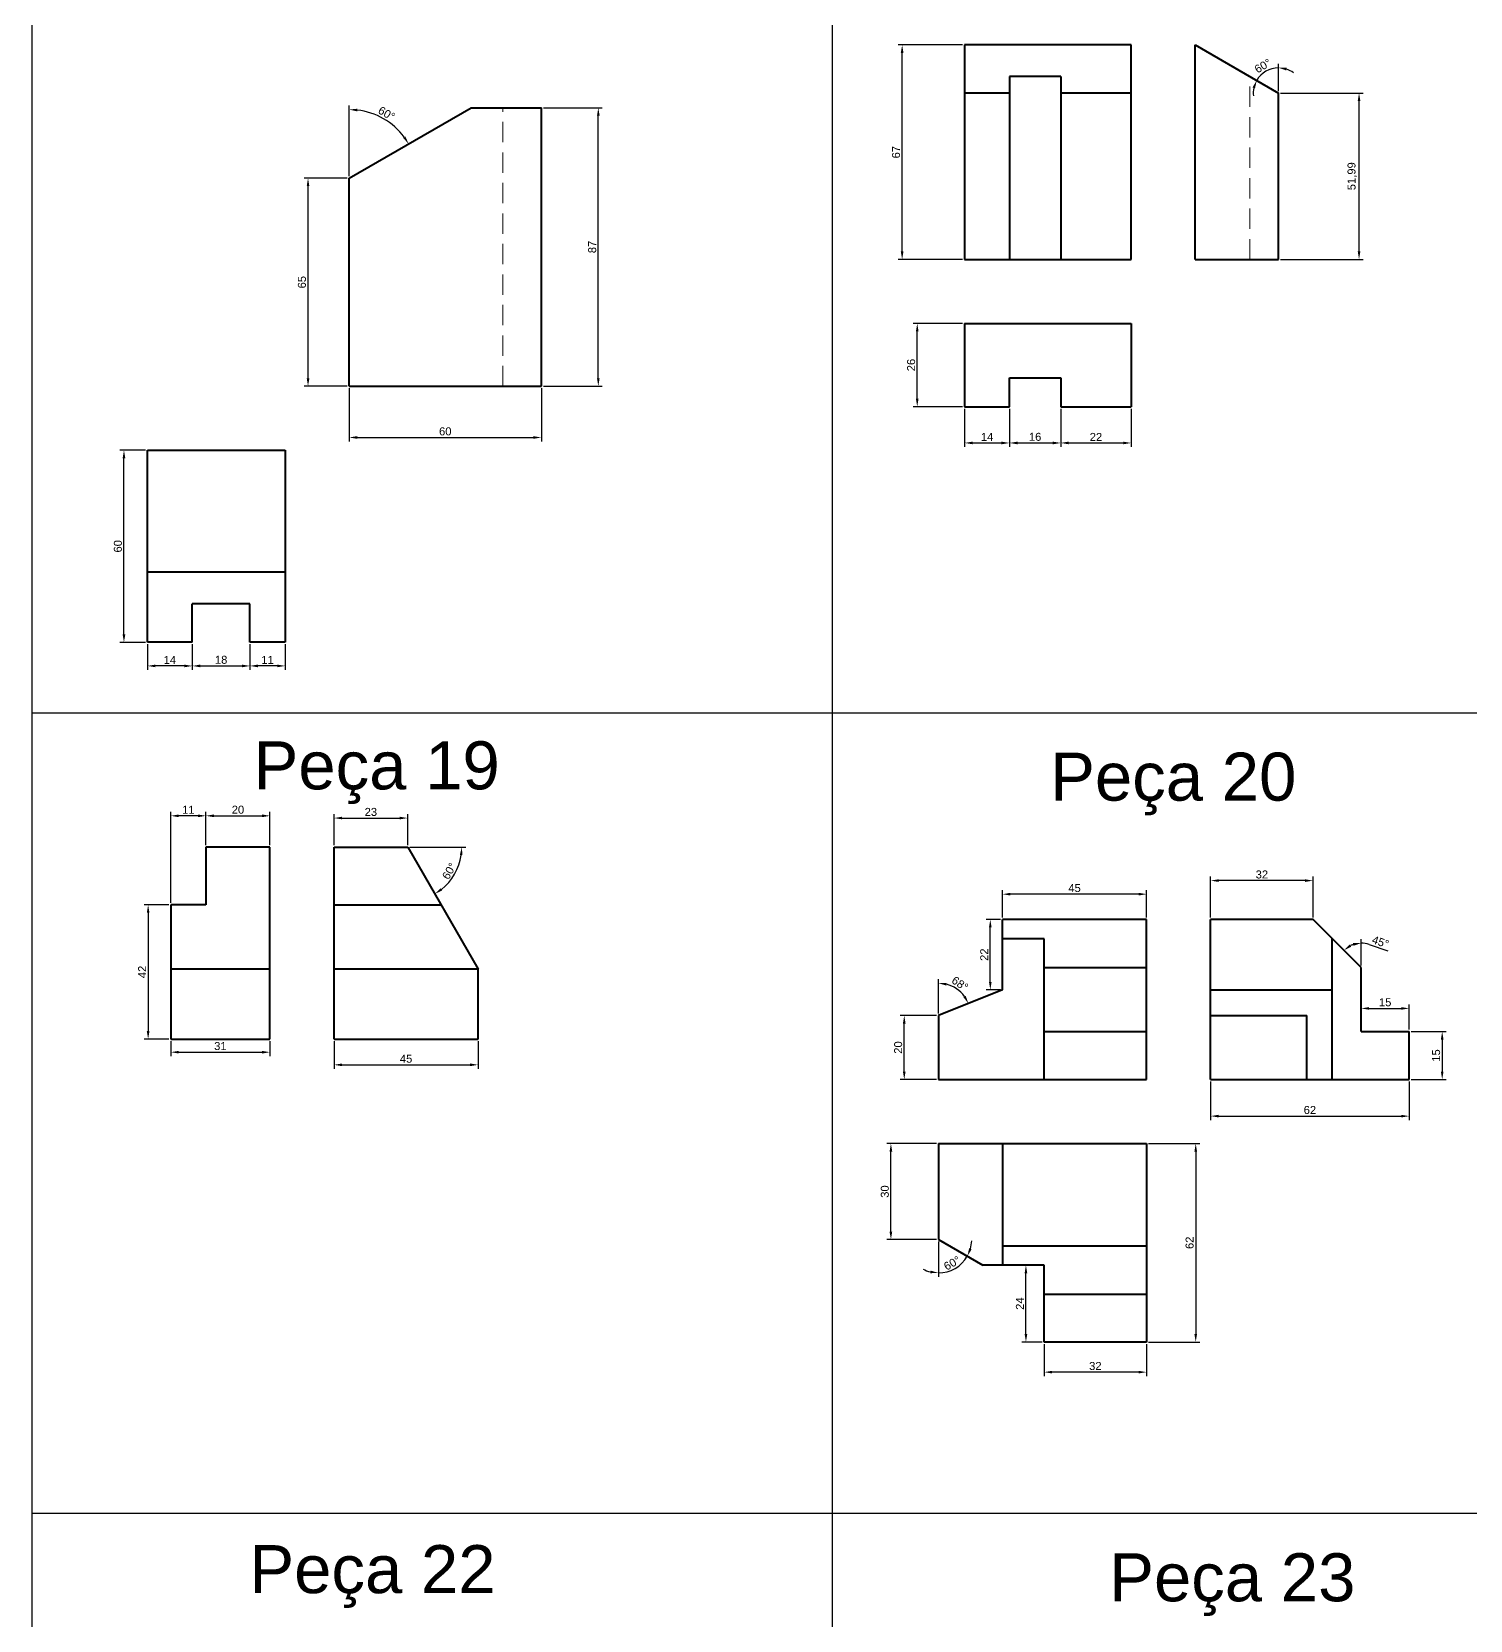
# Model space of a CAD drawing. Header units: millimetres. Extents: x 4747 to 5497, y -1036 to 2514.
# Drawn here: x 4747.5 to 5196.7, y 730.3 to 1226.5 of the extents above; entities that cross this region are included whole.
import ezdxf

# ---------------------------------------------------------------- set-up
doc = ezdxf.new("R2010")
doc.units = ezdxf.units.MM
doc.linetypes.add('DASHED2', pattern=[9.525, 6.35, -3.175])
doc.layers.add('Cotas', color=6, linetype='Continuous', lineweight=20)
doc.layers.add('Outline', color=7, linetype='Continuous', lineweight=40)
doc.layers.add('Linha Tracejada', color=131, linetype='DASHED2', lineweight=20, plot=False)
doc.styles.get("Standard").update_dxf_attribs({"font": 'arial.ttf'})
doc.dimstyles.new('ISO-25', dxfattribs={"dimtxt": 2.5, "dimasz": 2.5, "dimexe": 1.25, "dimexo": 0.625, "dimtad": 1, "dimtxsty": 'Standard', "dimcen": 2.5, "dimadec": 0, "dimazin": 0, "dimtfac": 1, "dimtmove": 0, "dimatfit": 3, "dimfxl": 1, "dimarcsym": 0})

# ---------------------------------------------------------------- blocks, each defined once
blk = doc.blocks.new('*D147')
at = {"layer": 'Cotas', "color": 0, "lineweight": -2, "transparency": 16777216}
for p, q in [((4846.61, 1115.15), (4846.61, 1098.51)), ((4906.61, 1115.15), (4906.61, 1098.51)), ((4849.11, 1099.76), (4904.11, 1099.76))]:
    blk.add_line(p, q, dxfattribs=at)
at = {"layer": 'Cotas', "color": 0, "transparency": 16777216}
for points in [[(4849.11, 1100.18), (4849.11, 1099.35), (4846.61, 1099.76)], [(4904.11, 1100.18), (4904.11, 1099.35), (4906.61, 1099.76)]]:
    blk.add_solid(points, dxfattribs=at)
at = {"layer": 'Defpoints', "color": 0, "transparency": 16777216}
for p in [(4846.61, 1115.77), (4906.61, 1115.77), (4906.61, 1099.76)]:
    blk.add_point(p, dxfattribs=at)
at = {"layer": 'Cotas', "color": 0, "transparency": 16777216, "insert": (4876.61, 1101.66), "char_height": 2.5, "attachment_point": 5}
blk.add_mtext('60', dxfattribs=at)
blk = doc.blocks.new('*D148')
at = {"layer": 'Cotas', "color": 0, "lineweight": -2, "transparency": 16777216}
for p, q in [((4907.24, 1202.77), (4925.64, 1202.77)), ((4924.39, 1118.27), (4924.39, 1200.27)), ((4907.24, 1115.77), (4925.64, 1115.77))]:
    blk.add_line(p, q, dxfattribs=at)
at = {"layer": 'Cotas', "color": 0, "transparency": 16777216}
for points in [[(4923.97, 1200.27), (4924.81, 1200.27), (4924.39, 1202.77)], [(4923.97, 1118.27), (4924.81, 1118.27), (4924.39, 1115.77)]]:
    blk.add_solid(points, dxfattribs=at)
at = {"layer": 'Defpoints', "color": 0, "transparency": 16777216}
for p in [(4906.61, 1202.77), (4924.39, 1202.77), (4906.61, 1115.77)]:
    blk.add_point(p, dxfattribs=at)
at = {"layer": 'Cotas', "color": 0, "transparency": 16777216, "insert": (4922.49, 1159.27), "char_height": 2.5, "attachment_point": 5, "rotation": 90}
blk.add_mtext('87', dxfattribs=at)
blk = doc.blocks.new('*D149')
at = {"layer": 'Cotas', "color": 0, "lineweight": -2, "transparency": 16777216}
for p, q in [((4845.99, 1180.77), (4832.5, 1180.77)), ((4833.75, 1118.27), (4833.75, 1178.27)), ((4845.99, 1115.77), (4832.5, 1115.77))]:
    blk.add_line(p, q, dxfattribs=at)
at = {"layer": 'Cotas', "color": 0, "transparency": 16777216}
for points in [[(4833.34, 1178.27), (4834.17, 1178.27), (4833.75, 1180.77)], [(4833.34, 1118.27), (4834.17, 1118.27), (4833.75, 1115.77)]]:
    blk.add_solid(points, dxfattribs=at)
at = {"layer": 'Defpoints', "color": 0, "transparency": 16777216}
for p in [(4833.75, 1180.77), (4846.61, 1180.77), (4846.61, 1115.77)]:
    blk.add_point(p, dxfattribs=at)
at = {"layer": 'Cotas', "color": 0, "transparency": 16777216, "insert": (4831.85, 1148.27), "char_height": 2.5, "attachment_point": 5, "rotation": 90}
blk.add_mtext('65', dxfattribs=at)
blk = doc.blocks.new('*D150')
at = {"layer": 'Cotas', "color": 0, "lineweight": -2, "transparency": 16777216}
blk.add_line((4846.61, 1181.4), (4846.61, 1203.44), dxfattribs=at)
blk.add_arc((4846.61, 1180.77), 21.42, 36.6919, 83.3081, dxfattribs=at)
at = {"layer": 'Cotas', "color": 0, "transparency": 16777216}
for points in [[(4849.09, 1201.63), (4849.13, 1202.46), (4846.61, 1202.19)], [(4864.14, 1193.8), (4863.44, 1193.34), (4865.16, 1191.48)]]:
    blk.add_solid(points, dxfattribs=at)
at = {"layer": 'Defpoints', "color": 0, "transparency": 16777216}
for p in [(4884.72, 1202.77), (4860.38, 1197.18), (4846.61, 1180.77), (4846.61, 1180.77), (4846.61, 1115.77)]:
    blk.add_point(p, dxfattribs=at)
at = {"layer": 'Cotas', "color": 0, "transparency": 16777216, "insert": (4858.27, 1200.97), "char_height": 2.5, "attachment_point": 5, "rotation": 330}
blk.add_mtext('60°', dxfattribs=at)
blk = doc.blocks.new('*D151')
at = {"layer": 'Cotas', "color": 0, "lineweight": -2, "transparency": 16777216}
for p, q in [((4782.99, 1095.77), (4775.02, 1095.77)), ((4776.27, 1038.27), (4776.27, 1093.27)), ((4782.99, 1035.77), (4775.02, 1035.77))]:
    blk.add_line(p, q, dxfattribs=at)
at = {"layer": 'Cotas', "color": 0, "transparency": 16777216}
for points in [[(4775.85, 1093.27), (4776.69, 1093.27), (4776.27, 1095.77)], [(4775.85, 1038.27), (4776.69, 1038.27), (4776.27, 1035.77)]]:
    blk.add_solid(points, dxfattribs=at)
at = {"layer": 'Defpoints', "color": 0, "transparency": 16777216}
for p in [(4776.27, 1095.77), (4783.61, 1095.77), (4783.61, 1035.77)]:
    blk.add_point(p, dxfattribs=at)
at = {"layer": 'Cotas', "color": 0, "transparency": 16777216, "insert": (4774.37, 1065.77), "char_height": 2.5, "attachment_point": 5, "rotation": 90}
blk.add_mtext('60', dxfattribs=at)
blk = doc.blocks.new('*D152')
at = {"layer": 'Cotas', "color": 0, "lineweight": -2, "transparency": 16777216}
for p, q in [((4783.61, 1035.15), (4783.61, 1027.15)), ((4797.61, 1035.15), (4797.61, 1027.15)), ((4795.11, 1028.4), (4786.11, 1028.4))]:
    blk.add_line(p, q, dxfattribs=at)
at = {"layer": 'Cotas', "color": 0, "transparency": 16777216}
for points in [[(4786.11, 1028.82), (4786.11, 1027.98), (4783.61, 1028.4)], [(4795.11, 1028.82), (4795.11, 1027.98), (4797.61, 1028.4)]]:
    blk.add_solid(points, dxfattribs=at)
at = {"layer": 'Defpoints', "color": 0, "transparency": 16777216}
for p in [(4783.61, 1035.77), (4797.61, 1035.77), (4783.61, 1028.4)]:
    blk.add_point(p, dxfattribs=at)
at = {"layer": 'Cotas', "color": 0, "transparency": 16777216, "insert": (4790.61, 1030.28), "char_height": 2.5, "attachment_point": 5}
blk.add_mtext('14', dxfattribs=at)
blk = doc.blocks.new('*D153')
at = {"layer": 'Cotas', "color": 0, "lineweight": -2, "transparency": 16777216}
for p, q in [((4797.61, 1035.15), (4797.61, 1027.15)), ((4815.61, 1035.15), (4815.61, 1027.15)), ((4800.11, 1028.4), (4813.11, 1028.4))]:
    blk.add_line(p, q, dxfattribs=at)
at = {"layer": 'Cotas', "color": 0, "transparency": 16777216}
for points in [[(4800.11, 1028.82), (4800.11, 1027.98), (4797.61, 1028.4)], [(4813.11, 1028.82), (4813.11, 1027.98), (4815.61, 1028.4)]]:
    blk.add_solid(points, dxfattribs=at)
at = {"layer": 'Defpoints', "color": 0, "transparency": 16777216}
for p in [(4797.61, 1035.77), (4815.61, 1035.77), (4815.61, 1028.4)]:
    blk.add_point(p, dxfattribs=at)
at = {"layer": 'Cotas', "color": 0, "transparency": 16777216, "insert": (4806.61, 1030.3), "char_height": 2.5, "attachment_point": 5}
blk.add_mtext('18', dxfattribs=at)
blk = doc.blocks.new('*D154')
at = {"layer": 'Cotas', "color": 0, "lineweight": -2, "transparency": 16777216}
for p, q in [((4815.61, 1035.15), (4815.61, 1027.15)), ((4826.61, 1035.15), (4826.61, 1027.15)), ((4824.11, 1028.4), (4818.11, 1028.4))]:
    blk.add_line(p, q, dxfattribs=at)
at = {"layer": 'Cotas', "color": 0, "transparency": 16777216}
for points in [[(4818.11, 1028.82), (4818.11, 1027.98), (4815.61, 1028.4)], [(4824.11, 1028.82), (4824.11, 1027.98), (4826.61, 1028.4)]]:
    blk.add_solid(points, dxfattribs=at)
at = {"layer": 'Defpoints', "color": 0, "transparency": 16777216}
for p in [(4815.61, 1035.77), (4826.61, 1035.77), (4815.61, 1028.4)]:
    blk.add_point(p, dxfattribs=at)
at = {"layer": 'Cotas', "color": 0, "transparency": 16777216, "insert": (4821.11, 1030.28), "char_height": 2.5, "attachment_point": 5}
blk.add_mtext('11', dxfattribs=at)
blk = doc.blocks.new('*D155')
at = {"layer": 'Cotas', "color": 0, "lineweight": -2, "transparency": 16777216}
for p, q in [((5038.79, 1108.75), (5038.79, 1096.8)), ((5052.79, 1108.75), (5052.79, 1096.8)), ((5041.29, 1098.05), (5050.29, 1098.05))]:
    blk.add_line(p, q, dxfattribs=at)
at = {"layer": 'Cotas', "color": 0, "transparency": 16777216}
for points in [[(5041.29, 1098.47), (5041.29, 1097.63), (5038.79, 1098.05)], [(5050.29, 1098.47), (5050.29, 1097.63), (5052.79, 1098.05)]]:
    blk.add_solid(points, dxfattribs=at)
at = {"layer": 'Defpoints', "color": 0, "transparency": 16777216}
for p in [(5038.79, 1109.38), (5052.79, 1109.38), (5052.79, 1098.05)]:
    blk.add_point(p, dxfattribs=at)
at = {"layer": 'Cotas', "color": 0, "transparency": 16777216, "insert": (5045.79, 1099.93), "char_height": 2.5, "attachment_point": 5}
blk.add_mtext('14', dxfattribs=at)
blk = doc.blocks.new('*D156')
at = {"layer": 'Cotas', "color": 0, "lineweight": -2, "transparency": 16777216}
for p, q in [((5052.79, 1108.75), (5052.79, 1096.8)), ((5068.79, 1108.75), (5068.79, 1096.8)), ((5055.29, 1098.05), (5066.29, 1098.05))]:
    blk.add_line(p, q, dxfattribs=at)
at = {"layer": 'Cotas', "color": 0, "transparency": 16777216}
for points in [[(5055.29, 1098.47), (5055.29, 1097.63), (5052.79, 1098.05)], [(5066.29, 1098.47), (5066.29, 1097.63), (5068.79, 1098.05)]]:
    blk.add_solid(points, dxfattribs=at)
at = {"layer": 'Defpoints', "color": 0, "transparency": 16777216}
for p in [(5052.79, 1109.38), (5068.79, 1109.38), (5068.79, 1098.05)]:
    blk.add_point(p, dxfattribs=at)
at = {"layer": 'Cotas', "color": 0, "transparency": 16777216, "insert": (5060.79, 1099.95), "char_height": 2.5, "attachment_point": 5}
blk.add_mtext('16', dxfattribs=at)
blk = doc.blocks.new('*D157')
at = {"layer": 'Cotas', "color": 0, "lineweight": -2, "transparency": 16777216}
for p, q in [((5068.79, 1108.75), (5068.79, 1096.8)), ((5090.79, 1108.75), (5090.79, 1096.8)), ((5071.29, 1098.05), (5088.29, 1098.05))]:
    blk.add_line(p, q, dxfattribs=at)
at = {"layer": 'Cotas', "color": 0, "transparency": 16777216}
for points in [[(5071.29, 1098.47), (5071.29, 1097.63), (5068.79, 1098.05)], [(5088.29, 1098.47), (5088.29, 1097.63), (5090.79, 1098.05)]]:
    blk.add_solid(points, dxfattribs=at)
at = {"layer": 'Defpoints', "color": 0, "transparency": 16777216}
for p in [(5068.79, 1109.38), (5090.79, 1109.38), (5090.79, 1098.05)]:
    blk.add_point(p, dxfattribs=at)
at = {"layer": 'Cotas', "color": 0, "transparency": 16777216, "insert": (5079.79, 1099.93), "char_height": 2.5, "attachment_point": 5}
blk.add_mtext('22', dxfattribs=at)
blk = doc.blocks.new('*D158')
at = {"layer": 'Cotas', "color": 0, "lineweight": -2, "transparency": 16777216}
for p, q in [((5038.16, 1135.38), (5022.73, 1135.38)), ((5023.98, 1111.88), (5023.98, 1132.88)), ((5038.16, 1109.38), (5022.73, 1109.38))]:
    blk.add_line(p, q, dxfattribs=at)
at = {"layer": 'Cotas', "color": 0, "transparency": 16777216}
for points in [[(5023.57, 1132.88), (5024.4, 1132.88), (5023.98, 1135.38)], [(5023.57, 1111.88), (5024.4, 1111.88), (5023.98, 1109.38)]]:
    blk.add_solid(points, dxfattribs=at)
at = {"layer": 'Defpoints', "color": 0, "transparency": 16777216}
for p in [(5023.98, 1135.38), (5038.79, 1135.38), (5038.79, 1109.38)]:
    blk.add_point(p, dxfattribs=at)
at = {"layer": 'Cotas', "color": 0, "transparency": 16777216, "insert": (5022.08, 1122.38), "char_height": 2.5, "attachment_point": 5, "rotation": 90}
blk.add_mtext('26', dxfattribs=at)
blk = doc.blocks.new('*D159')
at = {"layer": 'Cotas', "color": 0, "lineweight": -2, "transparency": 16777216}
for p, q in [((5137.41, 1207.36), (5163.19, 1207.36)), ((5161.94, 1157.88), (5161.94, 1204.86)), ((5137.41, 1155.38), (5163.19, 1155.38))]:
    blk.add_line(p, q, dxfattribs=at)
at = {"layer": 'Cotas', "color": 0, "transparency": 16777216}
for points in [[(5161.53, 1204.86), (5162.36, 1204.86), (5161.94, 1207.36)], [(5161.53, 1157.88), (5162.36, 1157.88), (5161.94, 1155.38)]]:
    blk.add_solid(points, dxfattribs=at)
at = {"layer": 'Defpoints', "color": 0, "transparency": 16777216}
for p in [(5136.79, 1207.36), (5161.94, 1207.36), (5136.79, 1155.38)]:
    blk.add_point(p, dxfattribs=at)
at = {"layer": 'Cotas', "color": 0, "transparency": 16777216, "insert": (5159.82, 1181.37), "char_height": 2.5, "attachment_point": 5, "rotation": 90}
blk.add_mtext('51,99', dxfattribs=at)
blk = doc.blocks.new('*D160')
at = {"layer": 'Cotas', "color": 0, "lineweight": -2, "transparency": 16777216}
blk.add_line((5136.79, 1207.99), (5136.79, 1216.49), dxfattribs=at)
for start, end in [(90, 150), (53.4479, 71.7239), (168.2761, 186.5521)]:
    blk.add_arc((5136.79, 1207.36), 7.87, start, end, dxfattribs=at)
at = {"layer": 'Cotas', "color": 0, "transparency": 16777216}
for points in [[(5128.69, 1209.11), (5129.47, 1208.82), (5129.97, 1211.3)], [(5139.19, 1214.43), (5139.32, 1215.25), (5136.79, 1215.24)]]:
    blk.add_solid(points, dxfattribs=at)
at = {"layer": 'Defpoints', "color": 0, "transparency": 16777216}
for p in [(5110.79, 1222.38), (5134.1, 1214.76), (5136.79, 1207.36), (5136.79, 1207.36), (5136.79, 1155.38)]:
    blk.add_point(p, dxfattribs=at)
at = {"layer": 'Cotas', "color": 0, "transparency": 16777216, "insert": (5131.9, 1215.83), "char_height": 2.5, "attachment_point": 5, "rotation": 30}
blk.add_mtext('60°', dxfattribs=at)
blk = doc.blocks.new('*D161')
at = {"layer": 'Cotas', "color": 0, "lineweight": -2, "transparency": 16777216}
for p, q in [((5038.16, 1222.38), (5018.02, 1222.38)), ((5019.27, 1157.88), (5019.27, 1219.88)), ((5038.16, 1155.38), (5018.02, 1155.38))]:
    blk.add_line(p, q, dxfattribs=at)
at = {"layer": 'Cotas', "color": 0, "transparency": 16777216}
for points in [[(5018.85, 1219.88), (5019.69, 1219.88), (5019.27, 1222.38)], [(5018.85, 1157.88), (5019.69, 1157.88), (5019.27, 1155.38)]]:
    blk.add_solid(points, dxfattribs=at)
at = {"layer": 'Defpoints', "color": 0, "transparency": 16777216}
for p in [(5019.27, 1222.38), (5038.79, 1222.38), (5038.79, 1155.38)]:
    blk.add_point(p, dxfattribs=at)
at = {"layer": 'Cotas', "color": 0, "transparency": 16777216, "insert": (5017.37, 1188.88), "char_height": 2.5, "attachment_point": 5, "rotation": 90}
blk.add_mtext('67', dxfattribs=at)
blk = doc.blocks.new('*D180')
at = {"layer": 'Cotas', "color": 0, "lineweight": -2, "transparency": 16777216}
for p, q in [((4790.24, 953.81), (4782.57, 953.81)), ((4783.82, 951.31), (4783.82, 914.31)), ((4790.24, 911.81), (4782.57, 911.81))]:
    blk.add_line(p, q, dxfattribs=at)
at = {"layer": 'Cotas', "color": 0, "transparency": 16777216}
for points in [[(4783.4, 951.31), (4784.23, 951.31), (4783.82, 953.81)], [(4783.4, 914.31), (4784.23, 914.31), (4783.82, 911.81)]]:
    blk.add_solid(points, dxfattribs=at)
at = {"layer": 'Defpoints', "color": 0, "transparency": 16777216}
for p in [(4790.87, 953.81), (4783.82, 911.81), (4790.87, 911.81)]:
    blk.add_point(p, dxfattribs=at)
at = {"layer": 'Cotas', "color": 0, "transparency": 16777216, "insert": (4781.94, 932.81), "char_height": 2.5, "attachment_point": 5, "rotation": 90}
blk.add_mtext('42', dxfattribs=at)
blk = doc.blocks.new('*D181')
at = {"layer": 'Cotas', "color": 0, "lineweight": -2, "transparency": 16777216}
for p, q in [((4790.87, 954.44), (4790.87, 982.83)), ((4801.87, 972.44), (4801.87, 982.83)), ((4799.37, 981.58), (4793.37, 981.58))]:
    blk.add_line(p, q, dxfattribs=at)
at = {"layer": 'Cotas', "color": 0, "transparency": 16777216}
for points in [[(4793.37, 982), (4793.37, 981.16), (4790.87, 981.58)], [(4799.37, 982), (4799.37, 981.16), (4801.87, 981.58)]]:
    blk.add_solid(points, dxfattribs=at)
at = {"layer": 'Defpoints', "color": 0, "transparency": 16777216}
for p in [(4790.87, 981.58), (4801.87, 971.81), (4790.87, 953.81)]:
    blk.add_point(p, dxfattribs=at)
at = {"layer": 'Cotas', "color": 0, "transparency": 16777216, "insert": (4796.37, 983.46), "char_height": 2.5, "attachment_point": 5}
blk.add_mtext('11', dxfattribs=at)
blk = doc.blocks.new('*D182')
at = {"layer": 'Cotas', "color": 0, "lineweight": -2, "transparency": 16777216}
for p, q in [((4801.87, 972.44), (4801.87, 982.83)), ((4821.87, 972.44), (4821.87, 982.83)), ((4804.37, 981.58), (4819.37, 981.58))]:
    blk.add_line(p, q, dxfattribs=at)
at = {"layer": 'Cotas', "color": 0, "transparency": 16777216}
for points in [[(4804.37, 982), (4804.37, 981.16), (4801.87, 981.58)], [(4819.37, 982), (4819.37, 981.16), (4821.87, 981.58)]]:
    blk.add_solid(points, dxfattribs=at)
at = {"layer": 'Defpoints', "color": 0, "transparency": 16777216}
for p in [(4821.87, 981.58), (4801.87, 971.81), (4821.87, 971.81)]:
    blk.add_point(p, dxfattribs=at)
at = {"layer": 'Cotas', "color": 0, "transparency": 16777216, "insert": (4811.87, 983.48), "char_height": 2.5, "attachment_point": 5}
blk.add_mtext('20', dxfattribs=at)
blk = doc.blocks.new('*D183')
at = {"layer": 'Cotas', "color": 0, "lineweight": -2, "transparency": 16777216}
for p, q in [((4841.87, 972.44), (4841.87, 982.13)), ((4844.37, 980.88), (4862.37, 980.88)), ((4864.87, 972.44), (4864.87, 982.13))]:
    blk.add_line(p, q, dxfattribs=at)
at = {"layer": 'Cotas', "color": 0, "transparency": 16777216}
for points in [[(4844.37, 981.3), (4844.37, 980.47), (4841.87, 980.88)], [(4862.37, 981.3), (4862.37, 980.47), (4864.87, 980.88)]]:
    blk.add_solid(points, dxfattribs=at)
at = {"layer": 'Defpoints', "color": 0, "transparency": 16777216}
for p in [(4864.87, 980.88), (4841.87, 971.81), (4864.87, 971.81)]:
    blk.add_point(p, dxfattribs=at)
at = {"layer": 'Cotas', "color": 0, "transparency": 16777216, "insert": (4853.37, 982.78), "char_height": 2.5, "attachment_point": 5}
blk.add_mtext('23', dxfattribs=at)
blk = doc.blocks.new('*D184')
at = {"layer": 'Cotas', "color": 0, "lineweight": -2, "transparency": 16777216}
for p, q in [((4790.87, 911.19), (4790.87, 906.49)), ((4821.87, 911.19), (4821.87, 906.49)), ((4793.37, 907.74), (4819.37, 907.74))]:
    blk.add_line(p, q, dxfattribs=at)
at = {"layer": 'Cotas', "color": 0, "transparency": 16777216}
for points in [[(4793.37, 908.15), (4793.37, 907.32), (4790.87, 907.74)], [(4819.37, 908.15), (4819.37, 907.32), (4821.87, 907.74)]]:
    blk.add_solid(points, dxfattribs=at)
at = {"layer": 'Defpoints', "color": 0, "transparency": 16777216}
for p in [(4790.87, 911.81), (4821.87, 911.81), (4821.87, 907.74)]:
    blk.add_point(p, dxfattribs=at)
at = {"layer": 'Cotas', "color": 0, "transparency": 16777216, "insert": (4806.37, 909.64), "char_height": 2.5, "attachment_point": 5}
blk.add_mtext('31', dxfattribs=at)
blk = doc.blocks.new('*D185')
at = {"layer": 'Cotas', "color": 0, "lineweight": -2, "transparency": 16777216}
blk.add_line((4865.49, 971.81), (4883.01, 971.81), dxfattribs=at)
blk.add_arc((4864.87, 971.81), 16.9, 308.486, 351.514, dxfattribs=at)
at = {"layer": 'Cotas', "color": 0, "transparency": 16777216}
for points in [[(4881.16, 969.35), (4881.99, 969.29), (4881.76, 971.81)], [(4875.62, 958.24), (4875.15, 958.93), (4873.32, 957.18)]]:
    blk.add_solid(points, dxfattribs=at)
at = {"layer": 'Defpoints', "color": 0, "transparency": 16777216}
for p in [(4841.87, 971.81), (4864.87, 971.81), (4864.87, 971.81), (4877.81, 960.95), (4886.87, 933.71)]:
    blk.add_point(p, dxfattribs=at)
at = {"layer": 'Cotas', "color": 0, "transparency": 16777216, "insert": (4877.85, 964.32), "char_height": 2.5, "attachment_point": 5, "rotation": 60}
blk.add_mtext('60°', dxfattribs=at)
blk = doc.blocks.new('*D186')
at = {"layer": 'Cotas', "color": 0, "lineweight": -2, "transparency": 16777216}
for p, q in [((4841.87, 911.19), (4841.87, 902.54)), ((4886.87, 911.19), (4886.87, 902.54)), ((4844.37, 903.79), (4884.37, 903.79))]:
    blk.add_line(p, q, dxfattribs=at)
at = {"layer": 'Cotas', "color": 0, "transparency": 16777216}
for points in [[(4844.37, 904.21), (4844.37, 903.38), (4841.87, 903.79)], [(4884.37, 904.21), (4884.37, 903.38), (4886.87, 903.79)]]:
    blk.add_solid(points, dxfattribs=at)
at = {"layer": 'Defpoints', "color": 0, "transparency": 16777216}
for p in [(4841.87, 911.81), (4886.87, 911.81), (4886.87, 903.79)]:
    blk.add_point(p, dxfattribs=at)
at = {"layer": 'Cotas', "color": 0, "transparency": 16777216, "insert": (4864.37, 905.69), "char_height": 2.5, "attachment_point": 5}
blk.add_mtext('45', dxfattribs=at)
blk = doc.blocks.new('*D187')
at = {"layer": 'Cotas', "color": 0, "lineweight": -2, "transparency": 16777216}
for p, q in [((5029.97, 919.2), (5018.68, 919.2)), ((5019.93, 901.7), (5019.93, 916.7)), ((5029.97, 899.2), (5018.68, 899.2))]:
    blk.add_line(p, q, dxfattribs=at)
at = {"layer": 'Cotas', "color": 0, "transparency": 16777216}
for points in [[(5019.51, 916.7), (5020.35, 916.7), (5019.93, 919.2)], [(5019.51, 901.7), (5020.35, 901.7), (5019.93, 899.2)]]:
    blk.add_solid(points, dxfattribs=at)
at = {"layer": 'Defpoints', "color": 0, "transparency": 16777216}
for p in [(5019.93, 919.2), (5030.6, 919.2), (5030.6, 899.2)]:
    blk.add_point(p, dxfattribs=at)
at = {"layer": 'Cotas', "color": 0, "transparency": 16777216, "insert": (5018.03, 909.2), "char_height": 2.5, "attachment_point": 5, "rotation": 90}
blk.add_mtext('20', dxfattribs=at)
blk = doc.blocks.new('*D188')
at = {"layer": 'Cotas', "color": 0, "lineweight": -2, "transparency": 16777216}
for p, q in [((5050.6, 949.83), (5050.6, 958.35)), ((5095.6, 949.83), (5095.6, 958.35)), ((5093.1, 957.1), (5053.1, 957.1))]:
    blk.add_line(p, q, dxfattribs=at)
at = {"layer": 'Cotas', "color": 0, "transparency": 16777216}
for points in [[(5053.1, 957.52), (5053.1, 956.68), (5050.6, 957.1)], [(5093.1, 957.52), (5093.1, 956.68), (5095.6, 957.1)]]:
    blk.add_solid(points, dxfattribs=at)
at = {"layer": 'Defpoints', "color": 0, "transparency": 16777216}
for p in [(5050.6, 957.1), (5050.6, 949.2), (5095.6, 949.2)]:
    blk.add_point(p, dxfattribs=at)
at = {"layer": 'Cotas', "color": 0, "transparency": 16777216, "insert": (5073.1, 959), "char_height": 2.5, "attachment_point": 5}
blk.add_mtext('45', dxfattribs=at)
blk = doc.blocks.new('*D189')
at = {"layer": 'Cotas', "color": 0, "lineweight": -2, "transparency": 16777216}
for p, q in [((5049.97, 949.2), (5045.54, 949.2)), ((5046.79, 929.7), (5046.79, 946.7)), ((5049.97, 927.2), (5045.54, 927.2))]:
    blk.add_line(p, q, dxfattribs=at)
at = {"layer": 'Cotas', "color": 0, "transparency": 16777216}
for points in [[(5046.38, 946.7), (5047.21, 946.7), (5046.79, 949.2)], [(5046.38, 929.7), (5047.21, 929.7), (5046.79, 927.2)]]:
    blk.add_solid(points, dxfattribs=at)
at = {"layer": 'Defpoints', "color": 0, "transparency": 16777216}
for p in [(5046.79, 949.2), (5050.6, 949.2), (5050.6, 927.2)]:
    blk.add_point(p, dxfattribs=at)
at = {"layer": 'Cotas', "color": 0, "transparency": 16777216, "insert": (5044.91, 938.2), "char_height": 2.5, "attachment_point": 5, "rotation": 90}
blk.add_mtext('22', dxfattribs=at)
blk = doc.blocks.new('*D190')
at = {"layer": 'Cotas', "color": 0, "lineweight": -2, "transparency": 16777216}
blk.add_line((5030.6, 919.83), (5030.6, 930.54), dxfattribs=at)
blk.add_arc((5030.6, 919.2), 10.09, 36.0411, 75.7603, dxfattribs=at)
at = {"layer": 'Cotas', "color": 0, "transparency": 16777216}
for points in [[(5033.02, 928.56), (5033.13, 929.39), (5030.6, 929.29)], [(5039.11, 925.34), (5038.39, 924.93), (5039.96, 922.95)]]:
    blk.add_solid(points, dxfattribs=at)
at = {"layer": 'Defpoints', "color": 0, "transparency": 16777216}
for p in [(5037.78, 926.28), (5050.6, 927.2), (5030.6, 919.2), (5030.6, 919.2), (5030.6, 899.2)]:
    blk.add_point(p, dxfattribs=at)
at = {"layer": 'Cotas', "color": 0, "transparency": 16777216, "insert": (5037.32, 929.13), "char_height": 2.5, "attachment_point": 5, "rotation": 325.9007}
blk.add_mtext('68°', dxfattribs=at)
blk = doc.blocks.new('*D191')
at = {"layer": 'Cotas', "color": 0, "lineweight": -2, "transparency": 16777216}
for p, q in [((5162.6, 934.83), (5162.6, 943.06)), ((5165.06, 941.39), (5170.98, 939.37))]:
    blk.add_line(p, q, dxfattribs=at)
for start, end in [(108.9256, 116.0744), (71.0744, 90)]:
    blk.add_arc((5162.6, 934.2), 7.6, start, end, dxfattribs=at)
at = {"layer": 'Cotas', "color": 0, "transparency": 16777216}
for points in [[(5159.5, 940.69), (5159.01, 941.37), (5157.22, 939.58)], [(5160.06, 941.81), (5160.2, 940.98), (5162.6, 941.81)]]:
    blk.add_solid(points, dxfattribs=at)
at = {"layer": 'Defpoints', "color": 0, "transparency": 16777216}
for p in [(5147.6, 949.2), (5158.79, 940.79), (5162.6, 934.2), (5162.6, 934.2), (5162.6, 914.2)]:
    blk.add_point(p, dxfattribs=at)
at = {"layer": 'Cotas', "color": 0, "transparency": 16777216, "insert": (5168.63, 942.17), "char_height": 2.5, "attachment_point": 5, "rotation": 341.0744}
blk.add_mtext('45°', dxfattribs=at)
blk = doc.blocks.new('*D192')
at = {"layer": 'Cotas', "color": 0, "lineweight": -2, "transparency": 16777216}
for p, q in [((5115.6, 949.83), (5115.6, 962.59)), ((5145.1, 961.34), (5118.1, 961.34)), ((5147.6, 949.83), (5147.6, 962.59))]:
    blk.add_line(p, q, dxfattribs=at)
at = {"layer": 'Cotas', "color": 0, "transparency": 16777216}
for points in [[(5118.1, 961.75), (5118.1, 960.92), (5115.6, 961.34)], [(5145.1, 961.75), (5145.1, 960.92), (5147.6, 961.34)]]:
    blk.add_solid(points, dxfattribs=at)
at = {"layer": 'Defpoints', "color": 0, "transparency": 16777216}
for p in [(5115.6, 961.34), (5115.6, 949.2), (5147.6, 949.2)]:
    blk.add_point(p, dxfattribs=at)
at = {"layer": 'Cotas', "color": 0, "transparency": 16777216, "insert": (5131.6, 963.24), "char_height": 2.5, "attachment_point": 5}
blk.add_mtext('32', dxfattribs=at)
blk = doc.blocks.new('*D193')
at = {"layer": 'Cotas', "color": 0, "lineweight": -2, "transparency": 16777216}
for p, q in [((5115.6, 898.58), (5115.6, 886.52)), ((5177.6, 898.58), (5177.6, 886.52)), ((5118.1, 887.77), (5175.1, 887.77))]:
    blk.add_line(p, q, dxfattribs=at)
at = {"layer": 'Cotas', "color": 0, "transparency": 16777216}
for points in [[(5118.1, 888.18), (5118.1, 887.35), (5115.6, 887.77)], [(5175.1, 888.18), (5175.1, 887.35), (5177.6, 887.77)]]:
    blk.add_solid(points, dxfattribs=at)
at = {"layer": 'Defpoints', "color": 0, "transparency": 16777216}
for p in [(5115.6, 899.2), (5177.6, 899.2), (5177.6, 887.77)]:
    blk.add_point(p, dxfattribs=at)
at = {"layer": 'Cotas', "color": 0, "transparency": 16777216, "insert": (5146.6, 889.67), "char_height": 2.5, "attachment_point": 5}
blk.add_mtext('62', dxfattribs=at)
blk = doc.blocks.new('*D194')
at = {"layer": 'Cotas', "color": 0, "lineweight": -2, "transparency": 16777216}
for p, q in [((5178.22, 914.2), (5189.16, 914.2)), ((5187.91, 911.7), (5187.91, 901.7)), ((5178.22, 899.2), (5189.16, 899.2))]:
    blk.add_line(p, q, dxfattribs=at)
at = {"layer": 'Cotas', "color": 0, "transparency": 16777216}
for points in [[(5187.49, 911.7), (5188.32, 911.7), (5187.91, 914.2)], [(5187.49, 901.7), (5188.32, 901.7), (5187.91, 899.2)]]:
    blk.add_solid(points, dxfattribs=at)
at = {"layer": 'Defpoints', "color": 0, "transparency": 16777216}
for p in [(5177.6, 914.2), (5177.6, 899.2), (5187.91, 899.2)]:
    blk.add_point(p, dxfattribs=at)
at = {"layer": 'Cotas', "color": 0, "transparency": 16777216, "insert": (5186.01, 906.7), "char_height": 2.5, "attachment_point": 5, "rotation": 90}
blk.add_mtext('15', dxfattribs=at)
blk = doc.blocks.new('*D195')
at = {"layer": 'Cotas', "color": 0, "lineweight": -2, "transparency": 16777216}
for p, q in [((5162.6, 914.83), (5162.6, 922.66)), ((5165.1, 921.41), (5175.1, 921.41)), ((5177.6, 914.83), (5177.6, 922.66))]:
    blk.add_line(p, q, dxfattribs=at)
at = {"layer": 'Cotas', "color": 0, "transparency": 16777216}
for points in [[(5165.1, 921.83), (5165.1, 921), (5162.6, 921.41)], [(5175.1, 921.83), (5175.1, 921), (5177.6, 921.41)]]:
    blk.add_solid(points, dxfattribs=at)
at = {"layer": 'Defpoints', "color": 0, "transparency": 16777216}
for p in [(5177.6, 921.41), (5162.6, 914.2), (5177.6, 914.2)]:
    blk.add_point(p, dxfattribs=at)
at = {"layer": 'Cotas', "color": 0, "transparency": 16777216, "insert": (5170.1, 923.32), "char_height": 2.5, "attachment_point": 5}
blk.add_mtext('15', dxfattribs=at)
blk = doc.blocks.new('*D196')
at = {"layer": 'Cotas', "color": 0, "lineweight": -2, "transparency": 16777216}
for p, q in [((5029.97, 879.2), (5014.51, 879.2)), ((5015.76, 851.7), (5015.76, 876.7)), ((5029.97, 849.2), (5014.51, 849.2))]:
    blk.add_line(p, q, dxfattribs=at)
at = {"layer": 'Cotas', "color": 0, "transparency": 16777216}
for points in [[(5015.34, 876.7), (5016.18, 876.7), (5015.76, 879.2)], [(5015.34, 851.7), (5016.18, 851.7), (5015.76, 849.2)]]:
    blk.add_solid(points, dxfattribs=at)
at = {"layer": 'Defpoints', "color": 0, "transparency": 16777216}
for p in [(5015.76, 879.2), (5030.6, 879.2), (5030.6, 849.2)]:
    blk.add_point(p, dxfattribs=at)
at = {"layer": 'Cotas', "color": 0, "transparency": 16777216, "insert": (5013.86, 864.2), "char_height": 2.5, "attachment_point": 5, "rotation": 90}
blk.add_mtext('30', dxfattribs=at)
blk = doc.blocks.new('*D197')
at = {"layer": 'Cotas', "color": 0, "lineweight": -2, "transparency": 16777216}
for p, q in [((5063.6, 816.58), (5063.6, 806.55)), ((5095.6, 816.58), (5095.6, 806.55)), ((5093.1, 807.8), (5066.1, 807.8))]:
    blk.add_line(p, q, dxfattribs=at)
at = {"layer": 'Cotas', "color": 0, "transparency": 16777216}
for points in [[(5066.1, 808.21), (5066.1, 807.38), (5063.6, 807.8)], [(5093.1, 808.21), (5093.1, 807.38), (5095.6, 807.8)]]:
    blk.add_solid(points, dxfattribs=at)
at = {"layer": 'Defpoints', "color": 0, "transparency": 16777216}
for p in [(5063.6, 817.2), (5095.6, 817.2), (5063.6, 807.8)]:
    blk.add_point(p, dxfattribs=at)
at = {"layer": 'Cotas', "color": 0, "transparency": 16777216, "insert": (5079.6, 809.7), "char_height": 2.5, "attachment_point": 5}
blk.add_mtext('32', dxfattribs=at)
blk = doc.blocks.new('*D198')
at = {"layer": 'Cotas', "color": 0, "lineweight": -2, "transparency": 16777216}
for p, q in [((5096.22, 879.2), (5112.19, 879.2)), ((5110.94, 876.7), (5110.94, 819.7)), ((5096.22, 817.2), (5112.19, 817.2))]:
    blk.add_line(p, q, dxfattribs=at)
at = {"layer": 'Cotas', "color": 0, "transparency": 16777216}
for points in [[(5110.53, 876.7), (5111.36, 876.7), (5110.94, 879.2)], [(5110.53, 819.7), (5111.36, 819.7), (5110.94, 817.2)]]:
    blk.add_solid(points, dxfattribs=at)
at = {"layer": 'Defpoints', "color": 0, "transparency": 16777216}
for p in [(5095.6, 879.2), (5095.6, 817.2), (5110.94, 817.2)]:
    blk.add_point(p, dxfattribs=at)
at = {"layer": 'Cotas', "color": 0, "transparency": 16777216, "insert": (5109.04, 848.2), "char_height": 2.5, "attachment_point": 5, "rotation": 90}
blk.add_mtext('62', dxfattribs=at)
blk = doc.blocks.new('*D199')
at = {"layer": 'Cotas', "color": 0, "lineweight": -2, "transparency": 16777216}
for p, q in [((5062.97, 841.2), (5056.67, 841.2)), ((5057.92, 819.7), (5057.92, 838.7)), ((5062.97, 817.2), (5056.67, 817.2))]:
    blk.add_line(p, q, dxfattribs=at)
at = {"layer": 'Cotas', "color": 0, "transparency": 16777216}
for points in [[(5057.51, 838.7), (5058.34, 838.7), (5057.92, 841.2)], [(5057.51, 819.7), (5058.34, 819.7), (5057.92, 817.2)]]:
    blk.add_solid(points, dxfattribs=at)
at = {"layer": 'Defpoints', "color": 0, "transparency": 16777216}
for p in [(5057.92, 841.2), (5063.6, 841.2), (5063.6, 817.2)]:
    blk.add_point(p, dxfattribs=at)
at = {"layer": 'Cotas', "color": 0, "transparency": 16777216, "insert": (5056.04, 829.2), "char_height": 2.5, "attachment_point": 5, "rotation": 90}
blk.add_mtext('24', dxfattribs=at)
blk = doc.blocks.new('*D200')
at = {"layer": 'Cotas', "color": 0, "lineweight": -2, "transparency": 16777216}
blk.add_line((5030.6, 848.58), (5030.6, 837.55), dxfattribs=at)
for start, end in [(343.8016, 357.6032), (270, 330), (242.3968, 256.1984)]:
    blk.add_arc((5030.6, 849.2), 10.4, start, end, dxfattribs=at)
at = {"layer": 'Cotas', "color": 0, "transparency": 16777216}
for points in [[(5040.97, 846.14), (5040.2, 846.46), (5039.6, 844)], [(5028.16, 839.51), (5028.06, 838.69), (5030.6, 838.8)]]:
    blk.add_solid(points, dxfattribs=at)
at = {"layer": 'Defpoints', "color": 0, "transparency": 16777216}
for p in [(5030.6, 879.2), (5030.6, 849.2), (5030.6, 849.2), (5034.15, 839.43), (5044.45, 841.2)]:
    blk.add_point(p, dxfattribs=at)
at = {"layer": 'Cotas', "color": 0, "transparency": 16777216, "insert": (5034.85, 841.84), "char_height": 2.5, "attachment_point": 5, "rotation": 30}
blk.add_mtext('60°', dxfattribs=at)

msp = doc.modelspace()

# ---------------------------------------------------------------- linework, layer by layer
for p, q in [((4747.484, 1263.772), (4747.484, 1013.772)), ((4997.484, 1013.772), (4997.484, 1263.772)), ((4747.484, 1013.772), (4997.484, 1013.772)), ((4747.484, 1013.772), (4747.484, 763.772)), ((4997.484, 1013.772), (5247.484, 1013.772)), ((4997.484, 763.772), (4997.484, 1013.772)), ((4747.484, 763.772), (4997.484, 763.772)), ((4747.484, 763.772), (4747.484, 513.772)), ((4997.484, 763.772), (5247.484, 763.772)), ((4997.484, 513.772), (4997.484, 763.772))]:
    msp.add_line(p, q)
at = {"layer": 'Linha Tracejada'}
for p, q in [((5127.789, 1155.375), (5127.789, 1212.56)), ((4894.614, 1115.772), (4894.614, 1202.772))]:
    msp.add_line(p, q, dxfattribs=at)
at = {"layer": 'Outline'}
for p, q in [((5090.789, 1222.375), (5038.789, 1222.375)), ((5038.789, 1222.375), (5038.789, 1155.375)), ((5090.789, 1155.375), (5090.789, 1222.375)), ((5110.789, 1155.375), (5110.789, 1222.375)), ((5110.789, 1222.375), (5136.789, 1207.364)), ((5068.789, 1212.56), (5052.789, 1212.56)), ((5052.789, 1212.56), (5052.789, 1155.375)), ((5068.789, 1212.56), (5068.789, 1155.375)), ((5052.789, 1207.364), (5038.789, 1207.364)), ((5090.789, 1207.364), (5068.789, 1207.364)), ((5136.789, 1155.375), (5136.789, 1207.364)), ((4846.614, 1180.772), (4884.719, 1202.772)), ((4884.719, 1202.772), (4906.614, 1202.772)), ((4906.614, 1115.772), (4906.614, 1202.772)), ((4846.614, 1115.772), (4846.614, 1180.772)), ((5038.789, 1155.375), (5090.789, 1155.375)), ((5110.789, 1155.375), (5136.789, 1155.375)), ((5038.789, 1135.375), (5090.789, 1135.375)), ((5038.789, 1135.375), (5038.789, 1109.375)), ((5090.789, 1135.375), (5090.789, 1109.375)), ((5052.789, 1109.375), (5052.789, 1118.375)), ((5052.789, 1118.375), (5068.789, 1118.375)), ((5068.789, 1118.375), (5068.789, 1109.375)), ((4846.614, 1115.772), (4906.614, 1115.772)), ((5038.789, 1109.375), (5052.789, 1109.375)), ((5068.789, 1109.375), (5090.789, 1109.375)), ((4783.614, 1095.772), (4826.614, 1095.772)), ((4783.614, 1035.772), (4783.614, 1095.772)), ((4826.614, 1095.772), (4826.614, 1035.772)), ((4826.614, 1057.667), (4783.614, 1057.667)), ((4797.614, 1035.772), (4797.614, 1047.772)), ((4815.614, 1047.772), (4797.614, 1047.772)), ((4815.614, 1035.772), (4815.614, 1047.772)), ((4797.614, 1035.772), (4783.614, 1035.772)), ((4826.614, 1035.772), (4815.614, 1035.772)), ((4821.868, 971.814), (4801.868, 971.814)), ((4801.868, 971.814), (4801.868, 953.814)), ((4821.868, 911.814), (4821.868, 971.814)), ((4841.868, 911.814), (4841.868, 971.814)), ((4841.868, 971.814), (4864.868, 971.814)), ((4864.868, 971.814), (4886.868, 933.709)), ((4801.868, 953.814), (4790.868, 953.814)), ((4790.868, 953.814), (4790.868, 911.814)), ((4841.868, 953.814), (4875.26, 953.814)), ((5095.595, 949.202), (5050.595, 949.202)), ((5050.595, 927.202), (5050.595, 949.202)), ((5095.595, 899.202), (5095.595, 949.202)), ((5115.595, 899.202), (5115.595, 949.202)), ((5147.595, 949.202), (5115.595, 949.202)), ((5162.595, 934.202), (5147.595, 949.202)), ((5063.595, 943.202), (5050.595, 943.202)), ((5063.595, 934.202), (5063.595, 943.202)), ((5153.595, 927.202), (5153.595, 943.202)), ((4821.868, 933.709), (4790.868, 933.709)), ((4886.868, 933.709), (4841.868, 933.709)), ((4886.868, 911.814), (4886.868, 933.709)), ((5063.595, 899.202), (5063.595, 934.202)), ((5063.595, 934.202), (5095.595, 934.202)), ((5162.595, 914.202), (5162.595, 934.202)), ((5050.595, 927.202), (5030.595, 919.202)), ((5115.595, 927.202), (5153.595, 927.202)), ((5153.595, 899.202), (5153.595, 927.202)), ((5030.595, 919.202), (5030.595, 899.202)), ((5115.595, 919.202), (5145.595, 919.202)), ((5145.595, 899.202), (5145.595, 919.202)), ((5063.595, 914.202), (5095.595, 914.202)), ((5162.595, 914.202), (5177.595, 914.202)), ((5177.595, 899.202), (5177.595, 914.202)), ((4790.868, 911.814), (4821.868, 911.814)), ((4841.868, 911.814), (4886.868, 911.814)), ((5030.595, 899.202), (5095.595, 899.202)), ((5115.595, 899.202), (5177.595, 899.202)), ((5030.595, 879.202), (5095.595, 879.202)), ((5030.595, 879.202), (5030.595, 849.202)), ((5050.595, 879.202), (5050.595, 841.202)), ((5095.595, 879.202), (5095.595, 817.202)), ((5030.595, 849.202), (5044.452, 841.202)), ((5050.595, 847.202), (5095.595, 847.202)), ((5063.595, 841.202), (5044.452, 841.202)), ((5063.595, 817.202), (5063.595, 841.202)), ((5063.595, 832.202), (5095.595, 832.202)), ((5095.595, 817.202), (5063.595, 817.202))]:
    msp.add_line(p, q, dxfattribs=at)

# ---------------------------------------------------------------- texts
at = {"layer": 'Outline', "char_height": 15, "attachment_point": 1}
for s, insert in [('Peça 19', (4816.737, 1004.844)), ('Peça 20', (5065.489, 1001.316)), ('Peça 22', (4815.431, 753.754)), ('Peça 23', (5083.928, 751.208))]:
    msp.add_mtext_dynamic_manual_height_columns(s, width=109.36013, gutter_width=12.5, heights=[0], dxfattribs=dict(at, insert=insert))

# ---------------------------------------------------------------- dimensions: what is measured, and where the dimension line sits
at = {"layer": 'Cotas'}
for base, p1, p2, picture, middle in [((5019.269, 1222.375), (5038.789, 1155.375), (5038.789, 1222.375), '*D161', (5017.367, 1188.875)), ((5161.944, 1207.364), (5136.789, 1155.375), (5136.789, 1207.364), '*D159', (5159.816, 1181.37)), ((4924.391, 1202.772), (4906.614, 1115.772), (4906.614, 1202.772), '*D148', (4922.49, 1159.272)), ((4833.755, 1180.772), (4846.614, 1115.772), (4846.614, 1180.772), '*D149', (4831.853, 1148.272)), ((5023.983, 1135.375), (5038.789, 1109.375), (5038.789, 1135.375), '*D158', (5022.081, 1122.375)), ((4776.272, 1095.772), (4783.614, 1035.772), (4783.614, 1095.772), '*D151', (4774.37, 1065.772)), ((4783.817, 911.814), (4790.868, 953.814), (4790.868, 911.814), '*D180', (4781.936, 932.814)), ((5046.793, 949.202), (5050.595, 927.202), (5050.595, 949.202), '*D189', (5044.913, 938.202)), ((5019.929, 919.202), (5030.595, 899.202), (5030.595, 919.202), '*D187', (5018.027, 909.202)), ((5187.908, 899.202), (5177.595, 914.202), (5177.595, 899.202), '*D194', (5186.006, 906.702)), ((5015.759, 879.202), (5030.595, 849.202), (5030.595, 879.202), '*D196', (5013.857, 864.202)), ((5110.943, 817.202), (5095.595, 879.202), (5095.595, 817.202), '*D198', (5109.042, 848.202)), ((5057.925, 841.202), (5063.595, 817.202), (5063.595, 841.202), '*D199', (5056.045, 829.202))]:
    dim = msp.add_linear_dim(base=base, p1=p1, p2=p2, angle=90, dimstyle='ISO-25', dxfattribs=at)
    dim.commit()
    dim.dimension.update_dxf_attribs({"geometry": picture, "text_midpoint": middle})
for base, line1, line2, picture, middle in [((5134.097, 1214.76), ((5110.789, 1222.375), (5136.789, 1207.364)), ((5136.789, 1155.375), (5136.789, 1207.364)), '*D160', (5131.903, 1215.827)), ((4860.381, 1197.179), ((4846.614, 1180.772), (4884.719, 1202.772)), ((4846.614, 1115.772), (4846.614, 1180.772)), '*D150', (4858.273, 1200.967)), ((4877.81, 960.954), ((4864.868, 971.814), (4886.868, 933.709)), ((4841.868, 971.814), (4864.868, 971.814)), '*D185', (4877.853, 964.317)), ((5158.794, 940.787), ((5162.595, 934.202), (5147.595, 949.202)), ((5162.595, 914.202), (5162.595, 934.202)), '*D191', (5168.635, 942.174)), ((5037.784, 926.275), ((5050.595, 927.202), (5030.595, 919.202)), ((5030.595, 919.202), (5030.595, 899.202)), '*D190', (5037.315, 929.128)), ((5034.153, 839.426), ((5030.595, 849.202), (5044.452, 841.202)), ((5030.595, 879.202), (5030.595, 849.202)), '*D200', (5034.846, 841.839))]:
    dim = msp.add_angular_dim_2l(base=base, line1=line1, line2=line2, dimstyle='ISO-25', dxfattribs=at)
    dim.commit()
    dim.dimension.update_dxf_attribs({"geometry": picture, "text_midpoint": middle})
for base, p1, p2, picture, middle in [((4906.614, 1099.764), (4846.614, 1115.772), (4906.614, 1115.772), '*D147', (4876.614, 1101.665)), ((5052.789, 1098.051), (5038.789, 1109.375), (5052.789, 1109.375), '*D155', (5045.789, 1099.931)), ((5068.789, 1098.051), (5052.789, 1109.375), (5068.789, 1109.375), '*D156', (5060.789, 1099.952)), ((5090.789, 1098.051), (5068.789, 1109.375), (5090.789, 1109.375), '*D157', (5079.789, 1099.931)), ((4783.614, 1028.399), (4797.614, 1035.772), (4783.614, 1035.772), '*D152', (4790.614, 1030.28)), ((4815.614, 1028.399), (4797.614, 1035.772), (4815.614, 1035.772), '*D153', (4806.614, 1030.301)), ((4815.614, 1028.399), (4826.614, 1035.772), (4815.614, 1035.772), '*D154', (4821.114, 1030.28)), ((4790.868, 981.581), (4801.868, 971.814), (4790.868, 953.814), '*D181', (4796.368, 983.462)), ((4821.868, 981.581), (4801.868, 971.814), (4821.868, 971.814), '*D182', (4811.868, 983.483)), ((4864.868, 980.882), (4841.868, 971.814), (4864.868, 971.814), '*D183', (4853.368, 982.784)), ((5115.595, 961.337), (5147.595, 949.202), (5115.595, 949.202), '*D192', (5131.595, 963.24)), ((5050.595, 957.1), (5095.595, 949.202), (5050.595, 949.202), '*D188', (5073.095, 958.996)), ((5177.595, 921.415), (5162.595, 914.202), (5177.595, 914.202), '*D195', (5170.095, 923.316)), ((4821.868, 907.738), (4790.868, 911.814), (4821.868, 911.814), '*D184', (4806.368, 909.641)), ((4886.868, 903.794), (4841.868, 911.814), (4886.868, 911.814), '*D186', (4864.368, 905.69)), ((5177.595, 887.767), (5115.595, 899.202), (5177.595, 899.202), '*D193', (5146.595, 889.668)), ((5063.595, 807.796), (5095.595, 817.202), (5063.595, 817.202), '*D197', (5079.595, 809.698))]:
    dim = msp.add_linear_dim(base=base, p1=p1, p2=p2, dimstyle='ISO-25', dxfattribs=at)
    dim.commit()
    dim.dimension.update_dxf_attribs({"geometry": picture, "text_midpoint": middle})

doc.saveas('drawing.dxf')
